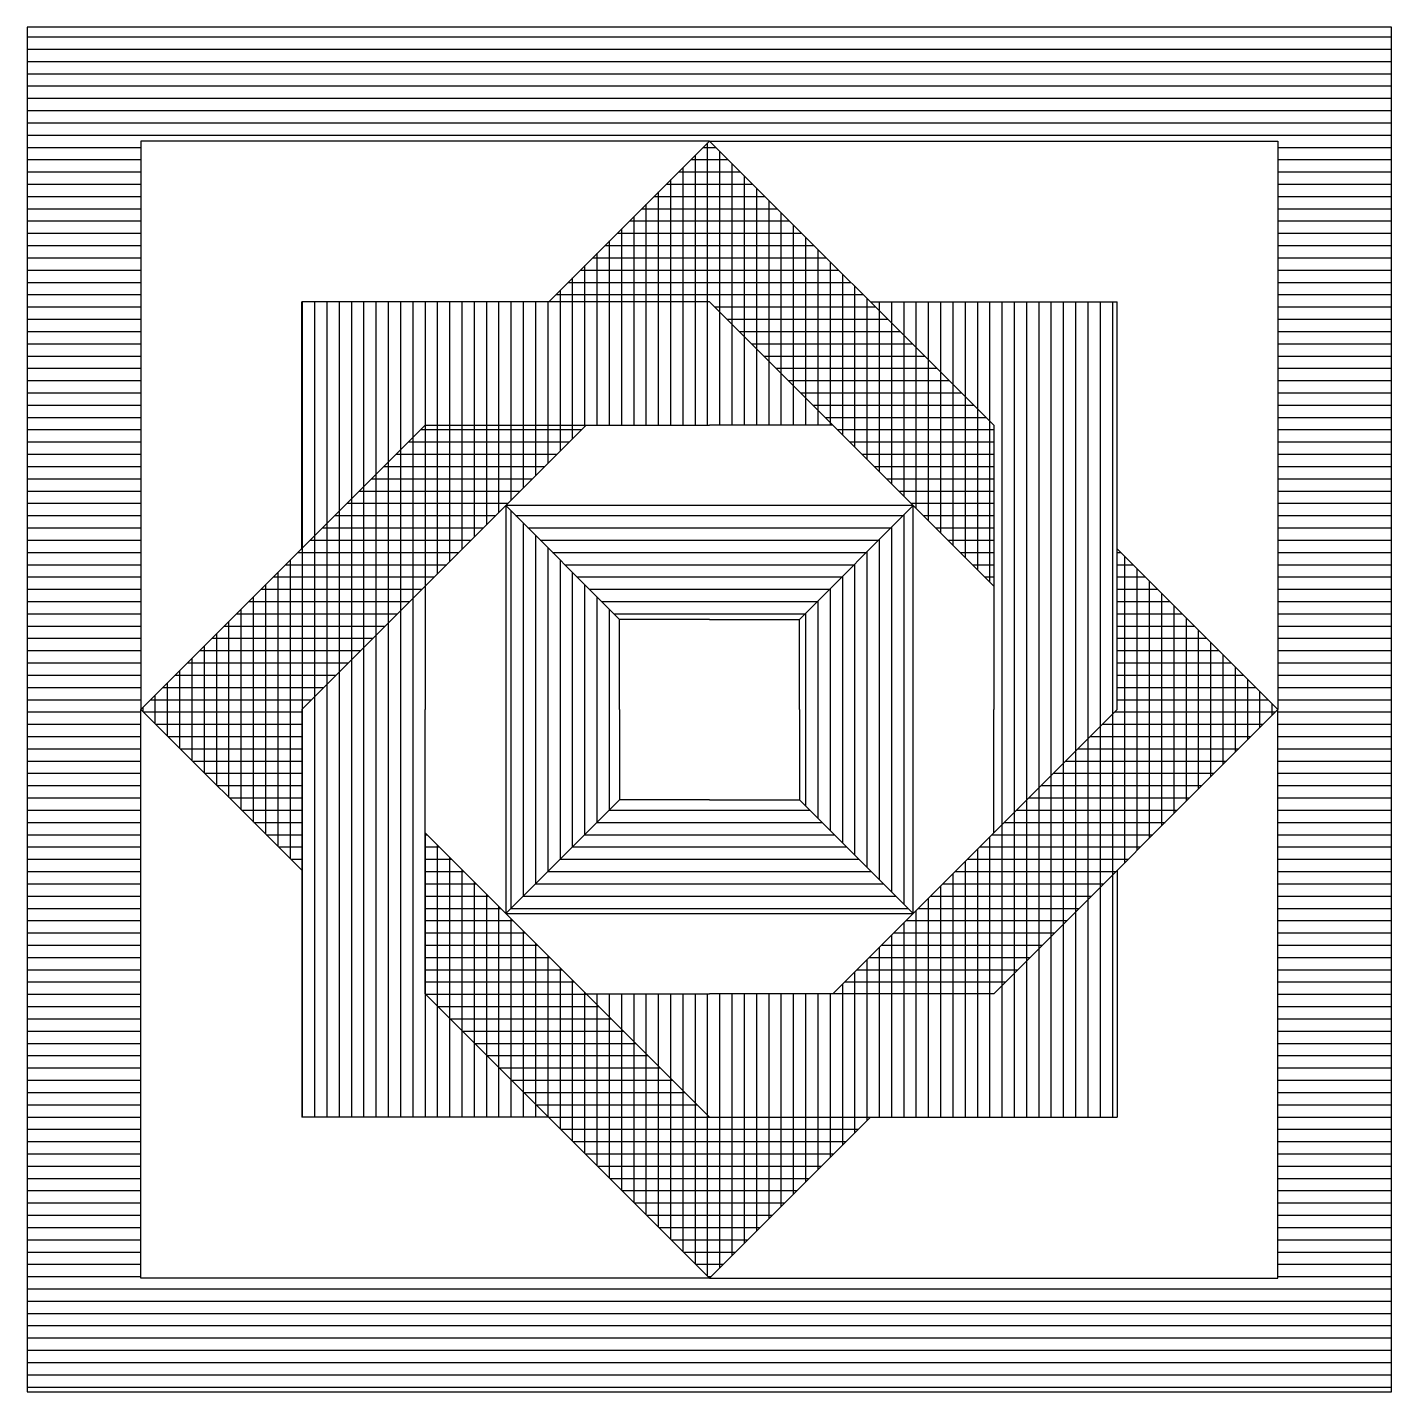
# Model space of a CAD drawing. Header units: millimetres. Extents: x 45 to 165, y 169 to 289.
import ezdxf

# ---------------------------------------------------------------- set-up
doc = ezdxf.new("R2010")
doc.units = ezdxf.units.MM

msp = doc.modelspace()

# ---------------------------------------------------------------- hatches: boundary and pattern name
h = msp.add_hatch()
h.set_pattern_fill('ANSI31', color=256, scale=0.34, angle=135)
h.paths.add_polyline_path([(164.87, 169.07), (164.87, 289.07), (44.87, 289.07), (44.87, 169.07)])
h.paths.add_polyline_path([(154.87, 179.07), (154.87, 229.07), (154.87, 279.07), (104.87, 279.07), (54.87, 279.07), (54.87, 229.07), (54.87, 179.07), (104.87, 179.07)], flags=16)
at = {"transparency": 33554687}
h = msp.add_hatch(dxfattribs=at)
h.set_pattern_fill('ANSI37', color=256, scale=0.34, angle=45)
h.paths.add_polyline_path([(104.87, 279.07), (90.73, 264.93), (104.87, 264.93), (122.8, 247), (129.87, 239.93), (129.87, 254.07)])
h.paths.add_polyline_path([(140.73, 243.21), (140.73, 229.07), (122.8, 211.14), (115.73, 204.07), (129.87, 204.07), (154.87, 229.07)])
h.paths.add_polyline_path([(119.02, 193.21), (104.87, 193.21), (86.95, 211.14), (79.87, 218.21), (79.87, 204.07), (104.87, 179.07)])
h.paths.add_polyline_path([(86.95, 247), (94.02, 254.07), (79.87, 254.07), (54.87, 229.07), (69.02, 214.93), (69.02, 229.07)])
h = msp.add_hatch(dxfattribs=at)
h.set_pattern_fill('ANSI31', color=256, scale=0.34, angle=45)
h.paths.add_polyline_path([(104.87, 264.93), (69.02, 264.93), (69.02, 243.21), (79.87, 254.07), (104.87, 254.07), (115.73, 254.07)])
h.paths.add_polyline_path([(140.73, 264.93), (119.02, 264.93), (129.87, 254.07), (129.87, 229.07), (129.87, 218.21), (140.73, 229.07)])
h.paths.add_polyline_path([(140.73, 214.93), (129.87, 204.07), (104.87, 204.07), (94.02, 204.07), (104.87, 193.21), (140.73, 193.21)])
h.paths.add_polyline_path([(79.87, 229.07), (79.87, 239.93), (69.02, 229.07), (69.02, 193.21), (90.73, 193.21), (79.87, 204.07)])
h = msp.add_hatch()
h.set_pattern_fill('ANSI31', color=256, scale=0.34, angle=135)
h.paths.add_polyline_path([(122.8, 247), (104.87, 247), (86.95, 247), (96.95, 237), (104.87, 237), (112.8, 237)])
h.paths.add_polyline_path([(112.8, 221.14), (104.87, 221.14), (96.95, 221.14), (86.95, 211.14), (104.87, 211.14), (122.8, 211.14)])
h = msp.add_hatch()
h.set_pattern_fill('ANSI31', color=256, scale=0.34, angle=45)
h.paths.add_polyline_path([(122.8, 247), (112.8, 237), (112.8, 229.07), (112.8, 221.14), (122.8, 211.14), (122.8, 229.07)])
h.paths.add_polyline_path([(96.95, 237), (86.95, 247), (86.95, 229.07), (86.95, 211.14), (96.95, 221.14), (96.95, 229.07)])

# ---------------------------------------------------------------- linework, layer by layer
for p, q in [((164.87, 289.07), (44.87, 289.07)), ((44.87, 289.07), (44.87, 169.07)), ((164.87, 169.07), (164.87, 289.07)), ((104.87, 279.07), (54.87, 279.07)), ((54.87, 279.07), (54.87, 229.07)), ((104.87, 279.07), (90.73, 264.93)), ((104.87, 279.07), (154.87, 279.07)), ((129.87, 254.07), (104.87, 279.07)), ((154.87, 279.07), (154.87, 229.07)), ((69.02, 243.21), (69.02, 264.93)), ((104.87, 264.93), (69.02, 264.93)), ((122.8, 247), (104.87, 264.93)), ((119.02, 264.93), (140.73, 264.93)), ((140.73, 229.07), (140.73, 264.93)), ((79.87, 254.07), (54.87, 229.07)), ((79.87, 254.07), (104.87, 254.07)), ((86.95, 247), (94.02, 254.07)), ((115.73, 254.07), (104.87, 254.07)), ((129.87, 254.07), (129.87, 229.07)), ((86.95, 247), (69.02, 229.07)), ((86.95, 247), (96.95, 237)), ((104.87, 247), (86.95, 247)), ((86.95, 247), (86.95, 229.07)), ((122.8, 247), (104.87, 247)), ((122.8, 247), (112.8, 237)), ((122.8, 247), (129.87, 239.93)), ((122.8, 229.07), (122.8, 247)), ((154.87, 229.07), (140.73, 243.21)), ((79.87, 239.93), (79.87, 229.07)), ((96.95, 229.07), (96.95, 237)), ((104.87, 237), (96.95, 237)), ((104.87, 237), (112.8, 237)), ((112.8, 229.07), (112.8, 237)), ((54.87, 179.07), (54.87, 229.07)), ((54.87, 229.07), (69.02, 214.93)), ((69.02, 229.07), (69.02, 193.21)), ((79.87, 204.07), (79.87, 229.07)), ((86.95, 229.07), (86.95, 211.14)), ((96.95, 229.07), (96.95, 221.14)), ((112.8, 229.07), (112.8, 221.14)), ((122.8, 211.14), (140.73, 229.07)), ((122.8, 211.14), (122.8, 229.07)), ((129.87, 218.21), (129.87, 229.07)), ((129.87, 204.07), (154.87, 229.07)), ((154.87, 179.07), (154.87, 229.07)), ((86.95, 211.14), (96.95, 221.14)), ((104.87, 221.14), (96.95, 221.14)), ((104.87, 221.14), (112.8, 221.14)), ((122.8, 211.14), (112.8, 221.14)), ((86.95, 211.14), (79.87, 218.21)), ((140.73, 214.93), (140.73, 193.21)), ((86.95, 211.14), (104.87, 193.21)), ((86.95, 211.14), (104.87, 211.14)), ((104.87, 211.14), (122.8, 211.14)), ((122.8, 211.14), (115.73, 204.07)), ((79.87, 204.07), (104.87, 179.07)), ((94.02, 204.07), (104.87, 204.07)), ((129.87, 204.07), (104.87, 204.07)), ((90.73, 193.21), (69.02, 193.21)), ((104.87, 179.07), (119.02, 193.21)), ((104.87, 193.21), (140.73, 193.21)), ((104.87, 179.07), (54.87, 179.07)), ((104.87, 179.07), (154.87, 179.07)), ((44.87, 169.07), (164.87, 169.07))]:
    msp.add_line(p, q)

doc.saveas('drawing.dxf')
